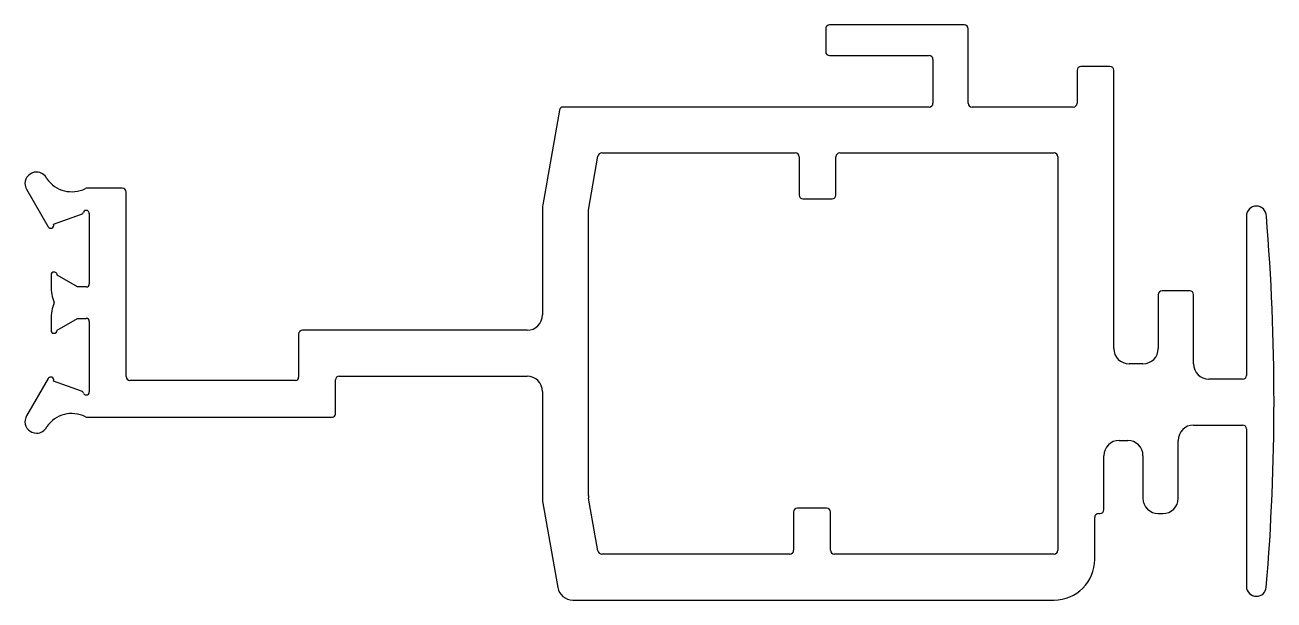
# Model space of a CAD drawing. Extents: x -40.8 to 40.8, y 34.2 to 71.8.
import ezdxf

# ---------------------------------------------------------------- set-up
doc = ezdxf.new("R2010")
doc.units = 0
doc.layers.get('0').update_dxf_attribs({"linetype": 'CONTINUOUS'})

msp = doc.modelspace()

# ---------------------------------------------------------------- linework, layer by layer
at = {"color": 254}
for p, q in [((11.505, 71.503), (11.505, 70.003)), ((20.563, 71.753), (11.755, 71.753)), ((20.813, 66.646), (20.813, 71.503)), ((11.755, 69.753), (18.263, 69.753)), ((18.513, 69.503), (18.513, 66.646)), ((27.921, 68.794), (27.921, 66.646)), ((30.071, 69.044), (28.171, 69.044)), ((30.321, 50.626), (30.321, 68.794)), ((-5.883, 66.19), (-6.974, 60)), ((18.263, 66.396), (-5.637, 66.396)), ((27.671, 66.396), (21.063, 66.396)), ((-3.99, 59.651), (-3.366, 63.19)), ((-3.12, 63.396), (9.523, 63.396)), ((9.773, 63.146), (9.773, 60.646)), ((12.173, 60.646), (12.173, 63.146)), ((12.423, 63.396), (26.423, 63.396)), ((26.673, 63.146), (26.673, 37.456)), ((-40.685, 61.022), (-39.273, 58.577)), ((-34.435, 61.095), (-36.724, 61.095)), ((-34.185, 48.798), (-34.185, 60.845)), ((10.023, 60.396), (11.923, 60.396)), ((-6.99, 59.826), (-6.99, 52.823)), ((-3.99, 41.039), (-3.99, 59.651)), ((-38.912, 58.745), (-37.088, 59.409)), ((-36.585, 59.447), (-36.585, 54.847)), ((38.985, 59.278), (38.985, 48.876)), ((-39.085, 55.42), (-39.085, 54.727)), ((-37.345, 54.647), (-38.685, 55.42)), ((-36.785, 54.647), (-37.345, 54.647)), ((33.228, 54.151), (33.228, 50.626)), ((35.278, 54.401), (33.478, 54.401)), ((35.528, 49.626), (35.528, 54.151)), ((-39.085, 52.516), (-39.085, 51.823)), ((-38.685, 51.823), (-37.345, 52.597)), ((-37.345, 52.597), (-36.785, 52.597)), ((-36.585, 52.397), (-36.585, 47.797)), ((-22.912, 51.569), (-22.912, 48.748)), ((-7.99, 51.823), (-22.658, 51.823)), ((32.228, 49.626), (31.321, 49.626)), ((-39.273, 48.666), (-40.685, 46.222)), ((-37.088, 47.834), (-38.912, 48.498)), ((-23.112, 48.548), (-33.935, 48.548)), ((-20.512, 46.348), (-20.512, 48.573)), ((-20.262, 48.823), (-7.99, 48.823)), ((38.735, 48.626), (36.528, 48.626)), ((-6.99, 47.823), (-6.99, 40.711)), ((-36.725, 46.148), (-20.712, 46.148)), ((35.528, 45.626), (38.735, 45.626)), ((38.985, 45.376), (38.985, 35.098)), ((30.673, 44.626), (31.228, 44.626)), ((34.528, 40.851), (34.528, 44.626)), ((29.673, 40.101), (29.673, 43.626)), ((32.228, 43.626), (32.228, 40.851)), ((-3.366, 37.413), (-3.974, 40.865)), ((-6.986, 40.667), (-5.992, 35.033)), ((11.564, 40.206), (9.664, 40.206)), ((9.414, 39.956), (9.414, 37.456)), ((11.814, 37.456), (11.814, 39.956)), ((29.073, 36.856), (29.073, 39.601)), ((29.323, 39.851), (29.423, 39.851)), ((33.228, 39.851), (33.528, 39.851)), ((9.164, 37.206), (-3.12, 37.206)), ((26.423, 37.206), (12.064, 37.206)), ((-5.008, 34.206), (26.423, 34.206))]:
    msp.add_line(p, q, dxfattribs=at)
for centre, radius, start, end in [((11.755, 71.503), 0.25, 90, 180), ((20.563, 71.503), 0.25, 0, 90), ((11.755, 70.003), 0.25, 180, 270), ((18.263, 69.503), 0.25, 0, 90), ((28.171, 68.794), 0.25, 90, 180), ((30.071, 68.794), 0.25, 360, 90), ((-5.637, 66.146), 0.25, 90, 170), ((18.263, 66.646), 0.25, 270, 0), ((21.063, 66.646), 0.25, 180, 270), ((27.671, 66.646), 0.25, 270, 0), ((-3.12, 63.146), 0.25, 90, 170), ((9.523, 63.146), 0.25, 0, 90), ((12.423, 63.146), 0.25, 90, 180), ((26.423, 63.146), 0.25, 360, 90), ((-40.035, 61.397), 0.75, 90, 180), ((-40.035, 61.397), 0.75, 24.97499, 90), ((-40.035, 61.397), 0.75, 180, 209.99999), ((-37.719, 62.864), 2, 215.11245, 296.19709), ((-36.724, 60.841), 0.254, 90, 116.19709), ((-34.435, 60.845), 0.25, 360, 90), ((10.023, 60.646), 0.25, 180, 270), ((11.923, 60.646), 0.25, 270, 0), ((-36.785, 59.447), 0.2, 110.00001, 157.65284), ((-36.785, 59.447), 0.2, 360, 110.00001), ((-5.99, 59.826), 1, 170, 180), ((39.635, 59.278), 0.65, 90, 180), ((39.635, 59.278), 0.65, 360, 90), ((-39.1, 58.677), 0.2, 290.00001, 19.99996), ((-37.158, 59.6), 0.203, 290.00001, 337.65284), ((-105.638, 47.188), 146.423, 355.24258, 4.73633), ((-39.1, 58.677), 0.2, 209.99999, 290.00001), ((-38.885, 55.42), 0.2, 90, 180), ((-38.885, 55.42), 0.2, 59.99998, 90), ((-38.885, 55.42), 0.2, 360, 59.99998), ((-36.085, 54.727), 3, 180, 201.62993), ((-36.785, 54.847), 0.2, 270, 0), ((33.478, 54.151), 0.25, 90, 180), ((35.278, 54.151), 0.25, 0, 90), ((-36.085, 52.516), 3, 158.37007, 180), ((-36.785, 52.397), 0.2, 360, 90), ((-7.99, 52.823), 1, 270, 0), ((-38.885, 51.823), 0.2, 180, 270), ((-38.885, 51.823), 0.2, 270, 360), ((-22.658, 51.569), 0.254, 90, 180), ((31.321, 50.626), 1, 180, 270), ((32.228, 50.626), 1, 270, 0), ((36.528, 49.626), 1, 180, 270), ((-39.1, 48.566), 0.2, 90, 150.00001), ((-39.1, 48.566), 0.2, 69.99999, 90), ((-39.1, 48.566), 0.2, 340.00004, 69.99999), ((-33.935, 48.798), 0.25, 180, 270), ((-23.112, 48.748), 0.2, 270, 0), ((-20.262, 48.573), 0.25, 90, 180), ((-7.99, 47.823), 1, 0, 90), ((38.735, 48.876), 0.25, 270, 360), ((-37.158, 47.643), 0.203, 22.34716, 69.99999), ((-36.785, 47.797), 0.2, 202.34716, 270), ((-36.785, 47.797), 0.2, 270, 360), ((-40.035, 45.847), 0.75, 150.00001, 180), ((-40.035, 45.847), 0.75, 180, 270), ((-37.719, 44.38), 2, 63.7792, 144.88752), ((-36.725, 46.398), 0.25, 243.7792, 270), ((-20.712, 46.348), 0.2, 270, 360), ((-40.035, 45.847), 0.75, 270, 335.02505), ((35.528, 44.626), 1, 90, 180), ((38.735, 45.376), 0.25, 0, 90), ((30.673, 43.626), 1, 90, 180), ((31.228, 43.626), 1, 0, 90), ((-2.99, 41.039), 1, 180, 190), ((33.228, 40.851), 1, 180, 270), ((33.528, 40.851), 1, 270, 0), ((-6.74, 40.711), 0.25, 180, 190), ((9.664, 39.956), 0.25, 90, 180), ((11.564, 39.956), 0.25, 0, 90), ((29.423, 40.101), 0.25, 270, 0), ((29.323, 39.601), 0.25, 90, 180), ((-3.12, 37.456), 0.25, 190, 270), ((9.164, 37.456), 0.25, 270, 0), ((12.064, 37.456), 0.25, 180, 270), ((26.423, 37.456), 0.25, 270, 360), ((26.423, 36.856), 2.65, 270, 360), ((39.635, 35.098), 0.65, 180, 270), ((-5.008, 35.206), 1, 190, 270), ((39.633, 35.098), 0.65, 270.19723, 355.25927)]:
    msp.add_arc(centre, radius, start, end, dxfattribs=at)

doc.saveas('drawing.dxf')
